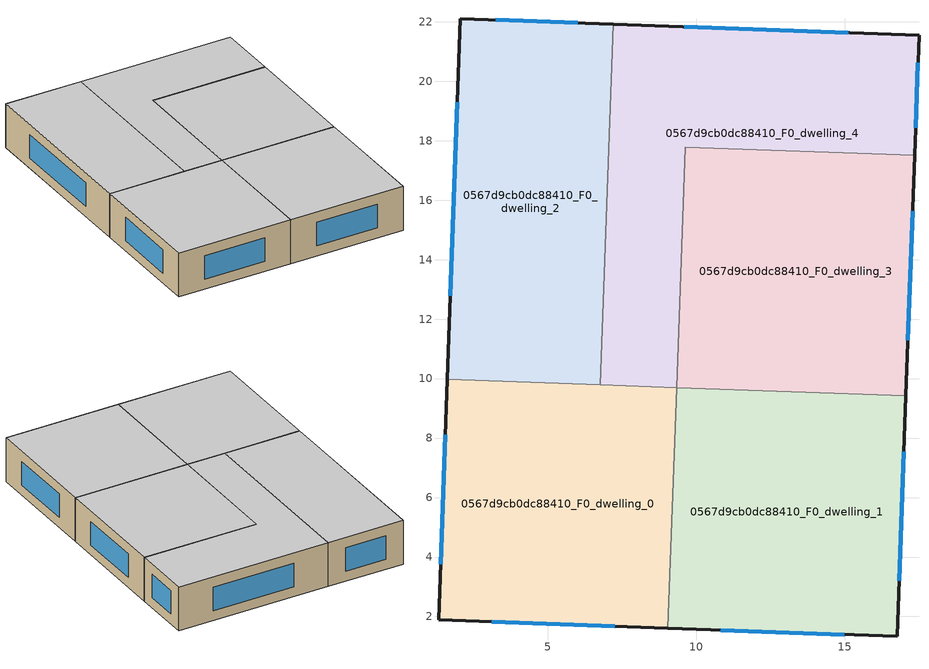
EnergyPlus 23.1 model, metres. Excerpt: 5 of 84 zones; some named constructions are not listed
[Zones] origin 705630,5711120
0567d9cb0dc88410_F0_dwelling_0
 floor ground (EU_floor_Construction): 9.33,9.7 9.04,1.61 1.33,1.89 1.63,9.98 z0
 wall outside (EU_wall_Construction): 1.63,9.98 1.33,1.89 9.04,1.61 z0:3
 wall to 0567d9cb0dc88410_F0_dwelling_1 (EU_wall_Construction): 9.04,1.61 9.33,9.7 z0:3
 wall to 0567d9cb0dc88410_F0_dwelling_2 (EU_wall_Construction): 6.77,9.79 1.63,9.98 z0:3
 wall to 0567d9cb0dc88410_F0_dwelling_4 (EU_wall_Construction): 9.34,9.7 6.77,9.79 z0:3
 window (EU_Window_Construction): 3.12,1.82 7.26,1.67 / 1.56,8.1 1.4,3.76 z0.69:2.31
 ceiling to 0567d9cb0dc88410_F1_dwelling_0 (EU_floor_Construction): 9.04,1.61 9.33,9.7 1.63,9.98 1.33,1.89 z3
0567d9cb0dc88410_F0_dwelling_1
 floor ground (EU_floor_Construction): 17.05,9.42 16.75,1.33 9.04,1.61 9.33,9.7 z0
 wall outside (EU_wall_Construction): 9.04,1.61 16.75,1.33 17.05,9.42 z0:3
 wall to 0567d9cb0dc88410_F0_dwelling_3 (EU_wall_Construction): 17.05,9.42 9.34,9.7 z0:3
 window (EU_Window_Construction): 10.82,1.54 14.97,1.39 / 16.82,3.2 16.98,7.54 z0.69:2.31
 ceiling to 0567d9cb0dc88410_F1_dwelling_1 (EU_floor_Construction): 16.75,1.33 17.05,9.42 9.33,9.7 9.04,1.61 z3
0567d9cb0dc88410_F0_dwelling_2
 floor ground (EU_floor_Construction): 7.21,21.92 6.77,9.79 1.63,9.98 2.07,22.11 z0
 wall outside (EU_wall_Construction): 7.21,21.92 2.07,22.11 1.63,9.98 z0:3
 wall to 0567d9cb0dc88410_F0_dwelling_4 (EU_wall_Construction): 6.77,9.79 7.21,21.92 z0:3
 window (EU_Window_Construction): 6.02,21.96 3.26,22.06 / 1.97,19.3 1.73,12.78 z0.69:2.31
 ceiling to 0567d9cb0dc88410_F1_dwelling_2 (EU_floor_Construction): 6.77,9.79 7.21,21.92 2.07,22.11 1.63,9.98 z3
0567d9cb0dc88410_F0_dwelling_3
 floor ground (EU_floor_Construction): 17.34,17.5 17.05,9.42 9.34,9.7 9.63,17.78 z0
 wall outside (EU_wall_Construction): 17.05,9.42 17.34,17.5 z0:3
 wall to 0567d9cb0dc88410_F0_dwelling_4 (EU_wall_Construction): 17.34,17.5 9.63,17.78 9.34,9.7 z0:3
 window (EU_Window_Construction): 17.12,11.29 17.27,15.63 z0.69:2.31
 ceiling to 0567d9cb0dc88410_F1_dwelling_3 (EU_floor_Construction): 17.05,9.42 17.34,17.5 9.63,17.78 9.34,9.7 z3
0567d9cb0dc88410_F0_dwelling_4
 floor ground (EU_floor_Construction): 17.49,21.55 17.34,17.5 9.63,17.78 9.34,9.7 6.77,9.79 7.21,21.92 z0
 wall outside (EU_wall_Construction): 17.34,17.5 17.49,21.55 7.21,21.92 z0:3
 window (EU_Window_Construction): 15.11,21.64 9.59,21.84 / 17.38,18.44 17.45,20.61 z0.69:2.31
 ceiling to 0567d9cb0dc88410_F1_dwelling_4 (EU_floor_Construction): 17.34,17.5 17.49,21.55 7.21,21.92 6.77,9.79 9.34,9.7 9.63,17.78 z3
[SCHEDULE:FILE] Column Number=1; Rows to Skip at Top=0; Number of Hours of Data=8760; Column Separator=Comma; Interpolate to Timestep=No; Minutes per Item=60; Adjust Schedule for Daylight Savings=Yes
Name | File
EU_Step8_GainSchedule_0567d9cb0dc88410_F1_dwelling_2_f000 | ../../schedules/0567d9cb0dc88410/0567d9cb0dc88410_F1_dwelling_2_f000_gain.csv
EU_Step8_GainSchedule_0567d9cb0dc88410_F1_dwelling_3_f000 | ../../schedules/0567d9cb0dc88410/0567d9cb0dc88410_F1_dwelling_3_f000_gain.csv
EU_Step8_GainSchedule_0567d9cb0dc88410_F1_dwelling_4_f000 | ../../schedules/0567d9cb0dc88410/0567d9cb0dc88410_F1_dwelling_4_f000_gain.csv
EU_Step8_GainSchedule_0567d9cb0dc88410_F2_dwelling_0_f000 | ../../schedules/0567d9cb0dc88410/0567d9cb0dc88410_F2_dwelling_0_f000_gain.csv
EU_Step8_GainSchedule_0567d9cb0dc88410_F2_dwelling_1_f000 | ../../schedules/0567d9cb0dc88410/0567d9cb0dc88410_F2_dwelling_1_f000_gain.csv
EU_Step8_GainSchedule_0567d9cb0dc88410_F2_dwelling_2_f000 | ../../schedules/0567d9cb0dc88410/0567d9cb0dc88410_F2_dwelling_2_f000_gain.csv
EU_Step8_GainSchedule_0567d9cb0dc88410_F2_dwelling_3_f000 | ../../schedules/0567d9cb0dc88410/0567d9cb0dc88410_F2_dwelling_3_f000_gain.csv
EU_Step8_GainSchedule_0567d9cb0dc88410_F2_dwelling_4_f000 | ../../schedules/0567d9cb0dc88410/0567d9cb0dc88410_F2_dwelling_4_f000_gain.csv
EU_Step8_GainSchedule_0567d9cb0dc88410_F3_dwelling_0_f000 | ../../schedules/0567d9cb0dc88410/0567d9cb0dc88410_F3_dwelling_0_f000_gain.csv
EU_Step8_GainSchedule_0567d9cb0dc88410_F3_dwelling_1_f000 | ../../schedules/0567d9cb0dc88410/0567d9cb0dc88410_F3_dwelling_1_f000_gain.csv
EU_Step8_GainSchedule_0567d9cb0dc88410_F3_dwelling_2_f000 | ../../schedules/0567d9cb0dc88410/0567d9cb0dc88410_F3_dwelling_2_f000_gain.csv
EU_Step8_GainSchedule_0567d9cb0dc88410_F3_dwelling_3_f000 | ../../schedules/0567d9cb0dc88410/0567d9cb0dc88410_F3_dwelling_3_f000_gain.csv
EU_Step8_GainSchedule_0567d9cb0dc88410_F3_dwelling_4_f000 | ../../schedules/0567d9cb0dc88410/0567d9cb0dc88410_F3_dwelling_4_f000_gain.csv
EU_Step8_GainSchedule_0567d9cb0dc88410_F4_dwelling_0_f000 | ../../schedules/0567d9cb0dc88410/0567d9cb0dc88410_F4_dwelling_0_f000_gain.csv
EU_Step8_GainSchedule_0567d9cb0dc88410_F4_dwelling_1_f000 | ../../schedules/0567d9cb0dc88410/0567d9cb0dc88410_F4_dwelling_1_f000_gain.csv
EU_Step8_GainSchedule_0567d9cb0dc88410_F4_dwelling_2_f000 | ../../schedules/0567d9cb0dc88410/0567d9cb0dc88410_F4_dwelling_2_f000_gain.csv
EU_Step8_GainSchedule_0567d9cb0dc88410_F4_dwelling_3_f000 | ../../schedules/0567d9cb0dc88410/0567d9cb0dc88410_F4_dwelling_3_f000_gain.csv
EU_Step8_GainSchedule_0567d9cb0dc88410_F4_dwelling_4_f000 | ../../schedules/0567d9cb0dc88410/0567d9cb0dc88410_F4_dwelling_4_f000_gain.csv
EU_Step8_GainSchedule_0567d9cb0dc88410_F5_dwelling_0_f000 | ../../schedules/0567d9cb0dc88410/0567d9cb0dc88410_F5_dwelling_0_f000_gain.csv
EU_Step8_GainSchedule_0567d9cb0dc88410_F5_dwelling_1_f000 | ../../schedules/0567d9cb0dc88410/0567d9cb0dc88410_F5_dwelling_1_f000_gain.csv
EU_Step8_GainSchedule_0567d9cb0dc88410_F5_dwelling_2_f000 | ../../schedules/0567d9cb0dc88410/0567d9cb0dc88410_F5_dwelling_2_f000_gain.csv
EU_Step8_GainSchedule_0567d9cb0dc88410_F5_dwelling_3_f000 | ../../schedules/0567d9cb0dc88410/0567d9cb0dc88410_F5_dwelling_3_f000_gain.csv
EU_Step8_GainSchedule_0567d9cb0dc88410_F5_dwelling_4_f000 | ../../schedules/0567d9cb0dc88410/0567d9cb0dc88410_F5_dwelling_4_f000_gain.csv
EU_Step8_GainSchedule_0567d9cb0dc88410_F6_dwelling_0_f000 | ../../schedules/0567d9cb0dc88410/0567d9cb0dc88410_F6_dwelling_0_f000_gain.csv
EU_Step8_GainSchedule_0567d9cb0dc88410_F6_dwelling_1_f000 | ../../schedules/0567d9cb0dc88410/0567d9cb0dc88410_F6_dwelling_1_f000_gain.csv
EU_Step8_GainSchedule_0567d9cb0dc88410_F6_dwelling_2_f000 | ../../schedules/0567d9cb0dc88410/0567d9cb0dc88410_F6_dwelling_2_f000_gain.csv
EU_Step8_GainSchedule_0567d9cb0dc88410_F6_dwelling_3_f000 | ../../schedules/0567d9cb0dc88410/0567d9cb0dc88410_F6_dwelling_3_f000_gain.csv
EU_Step8_GainSchedule_0567d9cb0dc88410_F6_dwelling_4_f000 | ../../schedules/0567d9cb0dc88410/0567d9cb0dc88410_F6_dwelling_4_f000_gain.csv
EU_Step8_GainSchedule_0567d9cb0dc88410_F7_dwelling_0_f000 | ../../schedules/0567d9cb0dc88410/0567d9cb0dc88410_F7_dwelling_0_f000_gain.csv
EU_Step8_GainSchedule_0567d9cb0dc88410_F7_dwelling_1_f000 | ../../schedules/0567d9cb0dc88410/0567d9cb0dc88410_F7_dwelling_1_f000_gain.csv
EU_Step8_GainSchedule_0567d9cb0dc88410_F7_dwelling_2_f000 | ../../schedules/0567d9cb0dc88410/0567d9cb0dc88410_F7_dwelling_2_f000_gain.csv
EU_Step8_GainSchedule_0567d9cb0dc88410_F7_dwelling_3_f000 | ../../schedules/0567d9cb0dc88410/0567d9cb0dc88410_F7_dwelling_3_f000_gain.csv
EU_Step8_GainSchedule_0567d9cb0dc88410_F7_dwelling_4_f000 | ../../schedules/0567d9cb0dc88410/0567d9cb0dc88410_F7_dwelling_4_f000_gain.csv
